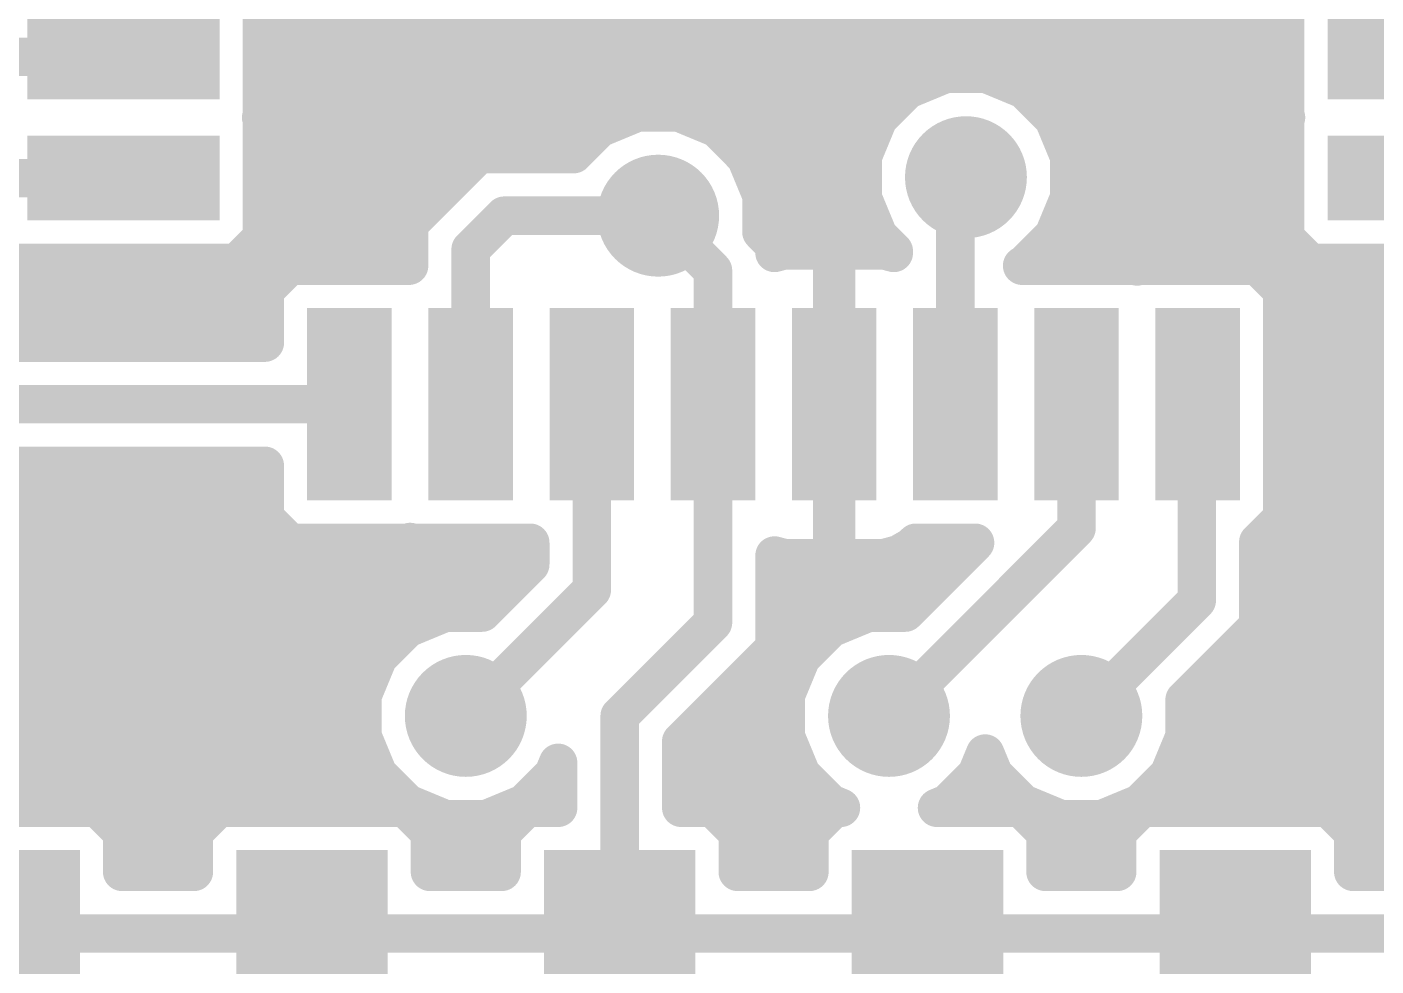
# Model space of a CAD drawing. Extents: x 0 to 38, y 0 to 44.4.
# Drawn here: x 18.18 to 27.09, y 15.37 to 21.57 of the extents above; entities that cross this region are included whole.
import ezdxf

# ---------------------------------------------------------------- set-up
doc = ezdxf.new("R2010")
doc.units = 0
doc.layers.add('1', color=22, linetype='CONTINUOUS')
doc.layers.add('18', color=82, linetype='CONTINUOUS')

# ---------------------------------------------------------------- blocks, each defined once
blk = doc.blocks.new('RECT')
blk.add_solid([(-0.5, -0.5), (0.5, -0.5), (-0.5, 0.5), (0.5, 0.5)])
blk = doc.blocks.new('ROUNDV')
at = {"const_width": 0.5}
blk.add_lwpolyline([(0, -0.25, 1), (0, 0.25, 1), (0, -0.25)], format="xyb", dxfattribs=at)

msp = doc.modelspace()

# ---------------------------------------------------------------- linework, layer by layer
at = {"layer": '1', "const_width": 0.254}
for points in [[(19.7358, 20.9729), (19.7358, 21.7631)], [(26.4922, 21.7631), (26.4922, 20.9729)], [(19.7358, 21.59), (26.4922, 21.59)], [(18.8214, 21.368), (17.304, 21.368)], [(19.7358, 21.336), (26.4922, 21.336)], [(24.2484, 21.2558), (23.9978, 21.152)], [(24.5196, 21.2558), (24.2484, 21.2558)], [(24.7702, 21.152), (24.5196, 21.2558)], [(19.7358, 21.082), (23.9278, 21.082)], [(23.9978, 21.152), (23.806, 20.9602)], [(24.962, 20.9602), (24.7702, 21.152)], [(24.8402, 21.082), (26.4922, 21.082)], [(22.2164, 21.0018), (21.9658, 20.898)], [(22.4876, 21.0018), (22.2164, 21.0018)], [(22.7382, 20.898), (22.4876, 21.0018)], [(19.7309, 20.968), (19.7358, 20.9729)], [(19.7358, 20.9631), (19.7309, 20.968)], [(19.7358, 20.1729), (19.7358, 20.9631)], [(21.9658, 20.898), (21.7942, 20.7264)], [(22.93, 20.7062), (22.7382, 20.898)], [(23.806, 20.9602), (23.7022, 20.7096)], [(25.0658, 20.7096), (24.962, 20.9602)], [(26.4922, 20.9729), (26.4971, 20.968)], [(26.4971, 20.968), (26.4922, 20.9631)], [(26.4922, 20.9631), (26.4922, 20.1729)], [(19.7358, 20.828), (21.8958, 20.828)], [(22.8082, 20.828), (23.7512, 20.828)], [(25.0168, 20.828), (26.4922, 20.828)], [(21.1677, 20.7264), (20.9296, 20.4883)], [(21.7942, 20.7264), (21.1677, 20.7264)], [(23.0338, 20.4556), (22.93, 20.7062)], [(23.7022, 20.7096), (23.7022, 20.4384)], [(25.0658, 20.4384), (25.0658, 20.7096)], [(18.8214, 20.568), (17.266, 20.568)], [(19.7358, 20.574), (21.0153, 20.574)], [(22.9848, 20.574), (23.7022, 20.574)], [(24.314, 20.504), (24.384, 20.574)], [(25.0658, 20.574), (26.4922, 20.574)], [(20.9296, 20.4883), (20.7076, 20.2663)], [(23.0338, 20.2129), (23.0338, 20.4556)], [(24.314, 19.0754), (24.314, 20.504)], [(23.7022, 20.4384), (23.806, 20.1878)], [(24.962, 20.1878), (25.0658, 20.4384)], [(19.7358, 20.32), (20.7613, 20.32)], [(21.114, 20.098), (21.336, 20.32)], [(21.336, 20.32), (22.352, 20.32)], [(22.714, 19.958), (22.352, 20.32)], [(23.0338, 20.32), (23.7512, 20.32)], [(25.0168, 20.32), (26.4922, 20.32)], [(20.7076, 20.2663), (20.7076, 19.9898)], [(23.1204, 20.1263), (23.0338, 20.2129)], [(23.806, 20.1878), (23.9076, 20.0862)], [(24.7702, 19.996), (24.962, 20.1878)], [(17.9183, 20.1616), (18.0707, 20.0092)], [(19.5721, 20.0092), (19.7358, 20.1729)], [(21.114, 19.0754), (21.114, 20.098)], [(23.1204, 20.0742), (23.1204, 20.1263)], [(23.1844, 20.0914), (23.1204, 20.0742)], [(23.5013, 20.0914), (23.1844, 20.0914)], [(23.5013, 19.0881), (23.5013, 20.0914)], [(23.8436, 20.0914), (23.5267, 20.0914)], [(23.5267, 20.0914), (23.5267, 19.0881)], [(23.9076, 20.0742), (23.8436, 20.0914)], [(26.4922, 20.1729), (26.6559, 20.0092)], [(18.0707, 20.0092), (19.5721, 20.0092)], [(19.6289, 20.066), (20.7076, 20.066)], [(23.5013, 20.066), (23.5267, 20.066)], [(23.9076, 20.0862), (23.9076, 20.0742)], [(24.8402, 20.066), (26.5991, 20.066)], [(26.6559, 20.0092), (28.0928, 20.0092)], [(19.9189, 19.9898), (19.7552, 19.8261)], [(20.7076, 19.9898), (19.9189, 19.9898)], [(22.714, 19.0754), (22.714, 19.958)], [(24.7552, 19.9898), (24.7702, 19.996)], [(25.5091, 19.9898), (24.7552, 19.9898)], [(25.514, 19.9849), (25.5091, 19.9898)], [(25.5189, 19.9898), (25.514, 19.9849)], [(26.3091, 19.9898), (25.5189, 19.9898)], [(26.4728, 19.8261), (26.3091, 19.9898)], [(19.7552, 19.8261), (19.7552, 19.4818)], [(26.4728, 18.3247), (26.4728, 19.8261)], [(17.0847, 19.812), (19.7552, 19.812)], [(23.5013, 19.812), (23.5267, 19.812)], [(26.4728, 19.812), (28.2458, 19.812)], [(16.8307, 19.558), (19.7552, 19.558)], [(23.5013, 19.558), (23.5267, 19.558)], [(26.4728, 19.558), (33.6296, 19.558)], [(19.7552, 19.4818), (16.7545, 19.4818)], [(23.5013, 19.304), (23.5267, 19.304)], [(26.4728, 19.304), (33.6296, 19.304)], [(20.314, 19.0754), (16.5354, 19.0754)], [(21.914, 19.0754), (21.914, 17.85)], [(22.714, 19.0754), (22.714, 17.634)], [(23.5267, 19.0881), (23.5013, 19.0881)], [(23.5013, 18.0594), (23.5013, 19.0627)], [(23.5013, 19.0627), (23.5267, 19.0627)], [(23.5013, 19.05), (23.5267, 19.05)], [(23.5267, 19.0627), (23.5267, 18.0594)], [(25.114, 19.0754), (25.114, 18.256)], [(25.914, 19.0754), (25.908, 19.0694)], [(25.908, 19.0694), (25.908, 17.78)], [(26.4728, 19.05), (33.6296, 19.05)], [(23.5013, 18.796), (23.5267, 18.796)], [(26.4728, 18.796), (33.6296, 18.796)], [(16.7037, 18.669), (19.7552, 18.669)], [(19.7552, 18.669), (19.7552, 18.3247)], [(16.5767, 18.542), (19.7552, 18.542)], [(23.5013, 18.542), (23.5267, 18.542)], [(26.4728, 18.542), (33.6296, 18.542)], [(19.7552, 18.3247), (19.9189, 18.161)], [(26.3144, 18.1663), (26.4728, 18.3247)], [(16.3227, 18.288), (19.7919, 18.288)], [(23.5013, 18.288), (23.5267, 18.288)], [(25.114, 18.256), (23.876, 17.018)], [(26.4361, 18.288), (33.6296, 18.288)], [(19.9189, 18.161), (20.7091, 18.161)], [(20.7091, 18.161), (20.714, 18.1659)], [(20.714, 18.1659), (20.7189, 18.161)], [(20.7189, 18.161), (21.5076, 18.161)], [(21.5076, 18.161), (21.5076, 18.0183)], [(23.9405, 18.0854), (24.0273, 18.1355)], [(24.4443, 18.161), (23.9831, 17.6998)], [(24.0273, 18.1355), (24.0528, 18.161)], [(24.0528, 18.161), (24.4443, 18.161)], [(26.3144, 17.6117), (26.3144, 18.1663)], [(23.1204, 17.4657), (23.1204, 18.0766)], [(23.1204, 18.0766), (23.1844, 18.0594)], [(23.1844, 18.0594), (23.5013, 18.0594)], [(23.5267, 18.0594), (23.8436, 18.0594)], [(23.8436, 18.0594), (23.9405, 18.0854)], [(16.0687, 18.034), (21.5076, 18.034)], [(21.5076, 18.0183), (21.1891, 17.6998)], [(23.1204, 18.034), (24.3173, 18.034)], [(26.3144, 18.034), (31.5159, 18.034)], [(15.8147, 17.78), (21.2693, 17.78)], [(21.914, 17.85), (21.082, 17.018)], [(23.1204, 17.78), (24.0633, 17.78)], [(25.908, 17.78), (25.146, 17.018)], [(26.3144, 17.78), (31.4846, 17.78)], [(20.9464, 17.6998), (20.6958, 17.596)], [(21.1891, 17.6998), (20.9464, 17.6998)], [(23.7404, 17.6998), (23.4898, 17.596)], [(23.9831, 17.6998), (23.7404, 17.6998)], [(22.098, 17.018), (22.714, 17.634)], [(25.8278, 17.1251), (26.3144, 17.6117)], [(15.5607, 17.526), (20.6258, 17.526)], [(20.6958, 17.596), (20.504, 17.4042)], [(23.1204, 17.526), (23.4198, 17.526)], [(23.4898, 17.596), (23.298, 17.4042)], [(26.2287, 17.526), (31.4846, 17.526)], [(22.8823, 17.2276), (23.1204, 17.4657)], [(20.504, 17.4042), (20.4002, 17.1536)], [(23.298, 17.4042), (23.1942, 17.1536)], [(15.3067, 17.272), (20.4492, 17.272)], [(22.9267, 17.272), (23.2432, 17.272)], [(25.9747, 17.272), (31.4846, 17.272)], [(20.4002, 17.1536), (20.4002, 16.8824)], [(22.5044, 16.8497), (22.8823, 17.2276)], [(23.1942, 17.1536), (23.1942, 16.8824)], [(25.8278, 16.8824), (25.8278, 17.1251)], [(15.0527, 17.018), (20.4002, 17.018)], [(22.098, 15.582), (22.098, 17.018)], [(22.6727, 17.018), (23.1942, 17.018)], [(25.8278, 17.018), (31.4846, 17.018)], [(20.4002, 16.8824), (20.504, 16.6318)], [(22.5044, 16.4114), (22.5044, 16.8497)], [(23.1942, 16.8824), (23.298, 16.6318)], [(25.724, 16.6318), (25.8278, 16.8824)], [(14.7987, 16.764), (20.4492, 16.764)], [(21.66, 16.6318), (21.6916, 16.7081)], [(21.6916, 16.7081), (21.6916, 16.4114)], [(22.5044, 16.764), (23.2432, 16.764)], [(24.454, 16.6318), (24.511, 16.7694)], [(24.5088, 16.764), (24.5132, 16.764)], [(24.511, 16.7694), (24.568, 16.6318)], [(25.7788, 16.764), (31.6419, 16.764)], [(20.504, 16.6318), (20.6958, 16.44)], [(21.4682, 16.44), (21.66, 16.6318)], [(23.298, 16.6318), (23.4898, 16.44)], [(24.2622, 16.44), (24.454, 16.6318)], [(24.568, 16.6318), (24.7598, 16.44)], [(25.5322, 16.44), (25.724, 16.6318)], [(14.5447, 16.51), (20.6258, 16.51)], [(20.6958, 16.44), (20.9464, 16.3362)], [(21.2176, 16.3362), (21.4682, 16.44)], [(21.5382, 16.51), (21.6916, 16.51)], [(22.5044, 16.51), (23.4198, 16.51)], [(23.4898, 16.44), (23.5588, 16.4114)], [(24.1932, 16.4114), (24.2622, 16.44)], [(24.3322, 16.51), (24.6898, 16.51)], [(24.7598, 16.44), (25.0104, 16.3362)], [(25.2816, 16.3362), (25.5322, 16.44)], [(25.6022, 16.51), (33.6296, 16.51)], [(18.6497, 16.4114), (17.4183, 16.4114)], [(18.8134, 16.2477), (18.6497, 16.4114)], [(19.4503, 16.4114), (19.2866, 16.2477)], [(20.6817, 16.4114), (19.4503, 16.4114)], [(20.8454, 16.2477), (20.6817, 16.4114)], [(21.4823, 16.4114), (21.3186, 16.2477)], [(21.6916, 16.4114), (21.4823, 16.4114)], [(22.7137, 16.4114), (22.5044, 16.4114)], [(22.8774, 16.2477), (22.7137, 16.4114)], [(23.5143, 16.4114), (23.3506, 16.2477)], [(23.5588, 16.4114), (23.5143, 16.4114)], [(24.7457, 16.4114), (24.1932, 16.4114)], [(24.9094, 16.2477), (24.7457, 16.4114)], [(25.5463, 16.4114), (25.3826, 16.2477)], [(26.7777, 16.4114), (25.5463, 16.4114)], [(26.9414, 16.2477), (26.7777, 16.4114)], [(20.9464, 16.3362), (21.2176, 16.3362)], [(25.0104, 16.3362), (25.2816, 16.3362)], [(18.8051, 16.256), (19.2949, 16.256)], [(18.8134, 15.9884), (18.8134, 16.2477)], [(19.2866, 16.2477), (19.2866, 15.9884)], [(20.8371, 16.256), (21.3269, 16.256)], [(20.8454, 15.9884), (20.8454, 16.2477)], [(21.3186, 16.2477), (21.3186, 15.9884)], [(22.8691, 16.256), (23.3589, 16.256)], [(22.8774, 15.9884), (22.8774, 16.2477)], [(23.3506, 16.2477), (23.3506, 15.9884)], [(24.9011, 16.256), (25.3909, 16.256)], [(24.9094, 15.9884), (24.9094, 16.2477)], [(25.3826, 16.2477), (25.3826, 15.9884)], [(26.9331, 16.256), (27.4229, 16.256)], [(26.9414, 15.9884), (26.9414, 16.2477)], [(18.8134, 16.002), (19.2866, 16.002)], [(20.8454, 16.002), (21.3186, 16.002)], [(22.8774, 16.002), (23.3506, 16.002)], [(24.9094, 16.002), (25.3826, 16.002)], [(26.9414, 16.002), (27.4146, 16.002)], [(19.2866, 15.9884), (18.8134, 15.9884)], [(21.3186, 15.9884), (20.8454, 15.9884)], [(23.3506, 15.9884), (22.8774, 15.9884)], [(25.3826, 15.9884), (24.9094, 15.9884)], [(27.4146, 15.9884), (26.9414, 15.9884)], [(18.034, 15.582), (20.066, 15.582)], [(20.066, 15.582), (22.098, 15.582)], [(22.098, 15.582), (24.13, 15.582)], [(24.13, 15.582), (26.162, 15.582)], [(26.162, 15.582), (28.194, 15.582)]]:
    msp.add_lwpolyline(points, dxfattribs=at)
at = {"layer": '1', "const_width": 0.127}
for points in [[(19.7358, 21.6535, 1), (19.7358, 21.5265)], [(26.4922, 21.5265, 1), (26.4922, 21.6535)], [(18.8214, 21.3045, 1), (18.8214, 21.4315)], [(19.7358, 21.3995, 1), (19.7358, 21.2725)], [(24.2484, 21.3193, 1), (24.2484, 21.1923)], [(24.2727, 21.1971, 1), (24.2241, 21.3145)], [(24.5439, 21.3145, 1), (24.4953, 21.1971)], [(24.5196, 21.1923, 1), (24.5196, 21.3193)], [(26.4922, 21.2725, 1), (26.4922, 21.3995)], [(19.7358, 21.1455, 1), (19.7358, 21.0185)], [(23.9278, 21.0185, 1), (23.9278, 21.1455)], [(23.9735, 21.2107, 1), (24.0221, 21.0933)], [(24.0427, 21.1071, 1), (23.9529, 21.1969)], [(24.8151, 21.1969, 1), (24.7253, 21.1071)], [(24.7459, 21.0933, 1), (24.7945, 21.2107)], [(24.8402, 21.1455, 1), (24.8402, 21.0185)], [(26.4922, 21.0185, 1), (26.4922, 21.1455)], [(22.2164, 21.0653, 1), (22.2164, 20.9383)], [(22.2407, 20.9431, 1), (22.1921, 21.0605)], [(22.5119, 21.0605, 1), (22.4633, 20.9431)], [(22.4876, 20.9383, 1), (22.4876, 21.0653)], [(19.7758, 21.0129, 1), (19.686, 20.9231)], [(19.686, 21.0129, 1), (19.7758, 20.9231)], [(19.7993, 20.9631, 1), (19.6723, 20.9631)], [(19.6723, 20.9729, 1), (19.7993, 20.9729)], [(19.7807, 20.9279, 1), (19.6909, 21.0178)], [(19.6909, 20.9182, 1), (19.7807, 21.008)], [(21.9415, 20.9567, 1), (21.9901, 20.8393)], [(22.0107, 20.8531, 1), (21.9209, 20.9429)], [(22.7831, 20.9429, 1), (22.6933, 20.8531)], [(22.7139, 20.8393, 1), (22.7625, 20.9567)], [(23.7611, 21.0051, 1), (23.8509, 20.9153)], [(23.8647, 20.9359, 1), (23.7473, 20.9845)], [(25.0207, 20.9845, 1), (24.9033, 20.9359)], [(24.9171, 20.9153, 1), (25.0069, 21.0051)], [(26.5371, 21.0178, 1), (26.4473, 20.928)], [(26.5557, 20.9631, 1), (26.4287, 20.9631)], [(26.4473, 21.008, 1), (26.5371, 20.9182)], [(26.4287, 20.9729, 1), (26.5557, 20.9729)], [(26.542, 20.9231, 1), (26.4522, 21.0129)], [(26.4522, 20.9231, 1), (26.542, 21.0129)], [(19.7358, 20.8915, 1), (19.7358, 20.7645)], [(21.8958, 20.7645, 1), (21.8958, 20.8915)], [(22.8082, 20.8915, 1), (22.8082, 20.7645)], [(23.7512, 20.7645, 1), (23.7512, 20.8915)], [(25.0168, 20.8915, 1), (25.0168, 20.7645)], [(26.4922, 20.7645, 1), (26.4922, 20.8915)], [(21.1677, 20.7899, 1), (21.1677, 20.6629)], [(21.2126, 20.6815, 1), (21.1228, 20.7713)], [(21.7942, 20.6629, 1), (21.7942, 20.7899)], [(21.7493, 20.7713, 1), (21.8391, 20.6815)], [(22.9887, 20.7305, 1), (22.8713, 20.6819)], [(22.8851, 20.6613, 1), (22.9749, 20.7511)], [(23.7657, 20.7096, 1), (23.6387, 20.7096)], [(23.6435, 20.7339, 1), (23.7609, 20.6853)], [(25.1293, 20.7096, 1), (25.0023, 20.7096)], [(25.0071, 20.6853, 1), (25.1245, 20.7339)], [(18.8214, 20.5045, 1), (18.8214, 20.6315)], [(19.7358, 20.6375, 1), (19.7358, 20.5105)], [(21.0153, 20.5105, 1), (21.0153, 20.6375)], [(22.9848, 20.6375, 1), (22.9848, 20.5105)], [(23.7022, 20.5105, 1), (23.7022, 20.6375)], [(24.4289, 20.5291, 1), (24.3391, 20.6189)], [(25.0658, 20.6375, 1), (25.0658, 20.5105)], [(26.4922, 20.5105, 1), (26.4922, 20.6375)], [(20.8847, 20.5332, 1), (20.9745, 20.4434)], [(20.9745, 20.4434, 1), (20.8847, 20.5332)], [(23.0973, 20.4556, 1), (22.9703, 20.4556)], [(24.3775, 20.504, 1), (24.2505, 20.504)], [(24.2691, 20.5489, 1), (24.3589, 20.4591)], [(22.9751, 20.4313, 1), (23.0925, 20.4799)], [(23.7609, 20.4627, 1), (23.6435, 20.4141)], [(23.6387, 20.4384, 1), (23.7657, 20.4384)], [(25.0023, 20.4384, 1), (25.1293, 20.4384)], [(25.1245, 20.4141, 1), (25.0071, 20.4627)], [(19.7358, 20.3835, 1), (19.7358, 20.2565)], [(20.7613, 20.2565, 1), (20.7613, 20.3835)], [(21.336, 20.3835, 1), (21.336, 20.2565)], [(21.3809, 20.2751, 1), (21.2911, 20.3649)], [(22.3969, 20.3649, 1), (22.3071, 20.2751)], [(22.352, 20.2565, 1), (22.352, 20.3835)], [(23.0338, 20.3835, 1), (23.0338, 20.2565)], [(23.7512, 20.2565, 1), (23.7512, 20.3835)], [(25.0168, 20.3835, 1), (25.0168, 20.2565)], [(26.4922, 20.2565, 1), (26.4922, 20.3835)], [(20.7711, 20.2663, 1), (20.6441, 20.2663)], [(20.6627, 20.3112, 1), (20.7525, 20.2214)], [(23.0787, 20.2578, 1), (22.9889, 20.168)], [(23.8509, 20.2327, 1), (23.7611, 20.1429)], [(25.0069, 20.1429, 1), (24.9171, 20.2327)], [(19.6723, 20.1729, 1), (19.7993, 20.1729)], [(19.7807, 20.128, 1), (19.6909, 20.2178)], [(21.1775, 20.098, 1), (21.0505, 20.098)], [(22.9703, 20.2129, 1), (23.0973, 20.2129)], [(23.1839, 20.1263, 1), (23.0569, 20.1263)], [(23.0755, 20.0814, 1), (23.1653, 20.1712)], [(23.1844, 20.1549, 1), (23.1844, 20.0279)], [(23.2009, 20.0301, 1), (23.168, 20.1527)], [(23.5648, 20.0914, 1), (23.4378, 20.0914)], [(23.5267, 20.1549, 1), (23.5267, 20.0279)], [(23.5902, 20.0914, 1), (23.4632, 20.0914)], [(23.5013, 20.0279, 1), (23.5013, 20.1549)], [(23.7473, 20.1635, 1), (23.8647, 20.2121)], [(23.86, 20.1527, 1), (23.8271, 20.0301)], [(23.8436, 20.0279, 1), (23.8436, 20.1549)], [(24.9033, 20.2121, 1), (25.0207, 20.1635)], [(26.5371, 20.2178, 1), (26.4473, 20.128)], [(26.4287, 20.1729, 1), (26.5557, 20.1729)], [(19.6289, 20.1295, 1), (19.6289, 20.0025)], [(19.5721, 19.9457, 1), (19.5721, 20.0727)], [(20.7076, 20.0025, 1), (20.7076, 20.1295)], [(21.0691, 20.1429, 1), (21.1589, 20.0531)], [(23.104, 20.1356, 1), (23.1368, 20.0129)], [(23.0569, 20.0742, 1), (23.1839, 20.0742)], [(23.5013, 20.1295, 1), (23.5013, 20.0025)], [(23.5267, 20.0025, 1), (23.5267, 20.1295)], [(23.9711, 20.0862, 1), (23.8441, 20.0862)], [(23.8441, 20.0742, 1), (23.9711, 20.0742)], [(23.8627, 20.0413, 1), (23.9525, 20.1311)], [(23.8912, 20.0129, 1), (23.924, 20.1356)], [(24.8402, 20.1295, 1), (24.8402, 20.0025)], [(26.6559, 20.0727, 1), (26.6559, 19.9457)], [(26.5991, 20.0025, 1), (26.5991, 20.1295)], [(18.0258, 19.9643, 1), (18.1156, 20.0541)], [(19.5272, 20.0541, 1), (19.617, 19.9643)], [(19.9189, 20.0533, 1), (19.9189, 19.9263)], [(19.9638, 19.9449, 1), (19.874, 20.0347)], [(20.6441, 19.9898, 1), (20.7711, 19.9898)], [(20.7076, 19.9263, 1), (20.7076, 20.0533)], [(22.7775, 19.958, 1), (22.6505, 19.958)], [(22.6691, 19.9131, 1), (22.7589, 20.0029)], [(24.7552, 20.0533, 1), (24.7552, 19.9263)], [(24.7309, 20.0485, 1), (24.7795, 19.9311)], [(24.7253, 20.0409, 1), (24.8151, 19.9511)], [(24.7945, 19.9373, 1), (24.7459, 20.0547)], [(25.554, 20.0347, 1), (25.4642, 19.9449)], [(25.4691, 20.0298, 1), (25.5589, 19.94)], [(25.5189, 20.0533, 1), (25.5189, 19.9263)], [(25.4691, 19.94, 1), (25.5589, 20.0298)], [(25.5638, 19.9449, 1), (25.474, 20.0347)], [(25.5091, 19.9263, 1), (25.5091, 20.0533)], [(26.354, 20.0347, 1), (26.2642, 19.9449)], [(26.3091, 19.9263, 1), (26.3091, 20.0533)], [(26.611, 19.9643, 1), (26.7008, 20.0541)], [(19.8187, 19.8261, 1), (19.6917, 19.8261)], [(26.5363, 19.8261, 1), (26.4093, 19.8261)], [(19.7103, 19.871, 1), (19.8001, 19.7812)], [(19.7552, 19.7485, 1), (19.7552, 19.8755)], [(23.5013, 19.8755, 1), (23.5013, 19.7485)], [(23.5267, 19.7485, 1), (23.5267, 19.8755)], [(26.4728, 19.8755, 1), (26.4728, 19.7485)], [(26.4279, 19.7812, 1), (26.5177, 19.871)], [(19.7552, 19.4945, 1), (19.7552, 19.6215)], [(23.5013, 19.6215, 1), (23.5013, 19.4945)], [(23.5267, 19.4945, 1), (23.5267, 19.6215)], [(26.4728, 19.6215, 1), (26.4728, 19.4945)], [(19.7552, 19.4183, 1), (19.7552, 19.5453)], [(19.6917, 19.4818, 1), (19.8187, 19.4818)], [(23.5013, 19.3675, 1), (23.5013, 19.2405)], [(23.5267, 19.2405, 1), (23.5267, 19.3675)], [(26.4728, 19.3675, 1), (26.4728, 19.2405)], [(20.314, 19.0119, 1), (20.314, 19.1389)], [(21.9775, 19.0754, 1), (21.8505, 19.0754)], [(22.7775, 19.0754, 1), (22.6505, 19.0754)], [(23.5013, 19.1516, 1), (23.5013, 19.0246)], [(23.5648, 19.0627, 1), (23.4378, 19.0627)], [(23.5013, 19.1262, 1), (23.5013, 18.9992)], [(23.5013, 19.1135, 1), (23.5013, 18.9865)], [(23.4378, 19.0881, 1), (23.5648, 19.0881)], [(23.5902, 19.0627, 1), (23.4632, 19.0627)], [(23.4632, 19.0881, 1), (23.5902, 19.0881)], [(23.5267, 19.0246, 1), (23.5267, 19.1516)], [(23.5267, 18.9992, 1), (23.5267, 19.1262)], [(23.5267, 18.9865, 1), (23.5267, 19.1135)], [(25.1775, 19.0754, 1), (25.0505, 19.0754)], [(25.9715, 19.0694, 1), (25.8445, 19.0694)], [(25.8631, 19.1143, 1), (25.9529, 19.0245)], [(25.9589, 19.0305, 1), (25.8691, 19.1203)], [(26.4728, 19.1135, 1), (26.4728, 18.9865)], [(21.0505, 19.0754, 1), (21.1775, 19.0754)], [(22.6505, 19.0754, 1), (22.7775, 19.0754)], [(24.2505, 19.0754, 1), (24.3775, 19.0754)], [(23.5013, 18.8595, 1), (23.5013, 18.7325)], [(23.5267, 18.7325, 1), (23.5267, 18.8595)], [(26.4728, 18.8595, 1), (26.4728, 18.7325)], [(19.8187, 18.669, 1), (19.6917, 18.669)], [(19.7552, 18.6055, 1), (19.7552, 18.7325)], [(19.7552, 18.4785, 1), (19.7552, 18.6055)], [(23.5013, 18.6055, 1), (23.5013, 18.4785)], [(23.5267, 18.4785, 1), (23.5267, 18.6055)], [(26.4728, 18.6055, 1), (26.4728, 18.4785)], [(19.8001, 18.3696, 1), (19.7103, 18.2798)], [(26.5177, 18.2798, 1), (26.4279, 18.3696)], [(19.6917, 18.3247, 1), (19.8187, 18.3247)], [(19.7919, 18.2245, 1), (19.7919, 18.3515)], [(23.5013, 18.3515, 1), (23.5013, 18.2245)], [(23.5267, 18.2245, 1), (23.5267, 18.3515)], [(25.1589, 18.2111, 1), (25.0691, 18.3009)], [(26.4361, 18.3515, 1), (26.4361, 18.2245)], [(26.4093, 18.3247, 1), (26.5363, 18.3247)], [(19.9189, 18.2245, 1), (19.9189, 18.0975)], [(19.874, 18.1161, 1), (19.9638, 18.2059)], [(20.6642, 18.2059, 1), (20.754, 18.1161)], [(20.7589, 18.2108, 1), (20.6691, 18.121)], [(20.7189, 18.2245, 1), (20.7189, 18.0975)], [(20.7589, 18.121, 1), (20.6691, 18.2108)], [(20.674, 18.1161, 1), (20.7638, 18.2059)], [(20.7091, 18.0975, 1), (20.7091, 18.2245)], [(21.5711, 18.161, 1), (21.4441, 18.161)], [(21.5076, 18.0975, 1), (21.5076, 18.2245)], [(24.0528, 18.2245, 1), (24.0528, 18.0975)], [(24.0591, 18.0805, 1), (23.9956, 18.1905)], [(24.0977, 18.1161, 1), (24.0079, 18.2059)], [(24.4892, 18.1161, 1), (24.3994, 18.2059)], [(24.4443, 18.0975, 1), (24.4443, 18.2245)], [(25.0505, 18.256, 1), (25.1775, 18.256)], [(26.3779, 18.1663, 1), (26.2509, 18.1663)], [(26.2695, 18.2112, 1), (26.3593, 18.1214)], [(23.1839, 18.0766, 1), (23.0569, 18.0766)], [(23.1368, 18.1379, 1), (23.104, 18.0152)], [(23.1844, 18.1229, 1), (23.1844, 17.9959)], [(23.168, 17.9981, 1), (23.2009, 18.1207)], [(23.5267, 18.1229, 1), (23.5267, 17.9959)], [(23.5013, 17.9959, 1), (23.5013, 18.1229)], [(23.8271, 18.1207, 1), (23.86, 17.9981)], [(23.8436, 17.9959, 1), (23.8436, 18.1229)], [(23.9087, 18.1404, 1), (23.9722, 18.0304)], [(23.9569, 18.024, 1), (23.924, 18.1467)], [(23.9824, 18.1804, 1), (24.0722, 18.0906)], [(21.4441, 18.0183, 1), (21.5711, 18.0183)], [(21.5525, 17.9734, 1), (21.4627, 18.0632)], [(21.5076, 17.9705, 1), (21.5076, 18.0975)], [(23.1204, 18.0975, 1), (23.1204, 17.9705)], [(23.4378, 18.0594, 1), (23.5648, 18.0594)], [(23.4632, 18.0594, 1), (23.5902, 18.0594)], [(24.3173, 17.9705, 1), (24.3173, 18.0975)], [(26.3144, 18.0975, 1), (26.3144, 17.9705)], [(21.2693, 17.7165, 1), (21.2693, 17.8435)], [(21.8505, 17.85, 1), (21.9775, 17.85)], [(21.9589, 17.8051, 1), (21.8691, 17.8949)], [(23.1204, 17.8435, 1), (23.1204, 17.7165)], [(24.0633, 17.7165, 1), (24.0633, 17.8435)], [(25.9529, 17.7351, 1), (25.8631, 17.8249)], [(26.3144, 17.8435, 1), (26.3144, 17.7165)], [(20.9464, 17.7633, 1), (20.9464, 17.6363)], [(20.9707, 17.6411, 1), (20.9221, 17.7585)], [(21.1891, 17.6363, 1), (21.1891, 17.7633)], [(23.7404, 17.7633, 1), (23.7404, 17.6363)], [(23.7647, 17.6411, 1), (23.7161, 17.7585)], [(23.9831, 17.6363, 1), (23.9831, 17.7633)], [(25.8445, 17.78, 1), (25.9715, 17.78)], [(21.1442, 17.7447, 1), (21.234, 17.6549)], [(22.7589, 17.5891, 1), (22.6691, 17.6789)], [(23.9382, 17.7447, 1), (24.028, 17.6549)], [(26.3593, 17.5668, 1), (26.2695, 17.6566)], [(20.6258, 17.4625, 1), (20.6258, 17.5895)], [(20.6715, 17.6547, 1), (20.7201, 17.5373)], [(20.7407, 17.5511, 1), (20.6509, 17.6409)], [(22.6505, 17.634, 1), (22.7775, 17.634)], [(23.1204, 17.5895, 1), (23.1204, 17.4625)], [(23.4198, 17.4625, 1), (23.4198, 17.5895)], [(23.4655, 17.6547, 1), (23.5141, 17.5373)], [(23.5347, 17.5511, 1), (23.4449, 17.6409)], [(26.2287, 17.5895, 1), (26.2287, 17.4625)], [(26.2509, 17.6117, 1), (26.3779, 17.6117)], [(23.1653, 17.4208, 1), (23.0755, 17.5106)], [(20.4591, 17.4491, 1), (20.5489, 17.3593)], [(20.5627, 17.3799, 1), (20.4453, 17.4285)], [(23.0569, 17.4657, 1), (23.1839, 17.4657)], [(23.2531, 17.4491, 1), (23.3429, 17.3593)], [(23.3567, 17.3799, 1), (23.2393, 17.4285)], [(20.4492, 17.2085, 1), (20.4492, 17.3355)], [(22.9267, 17.3355, 1), (22.9267, 17.2085)], [(23.2432, 17.2085, 1), (23.2432, 17.3355)], [(25.9747, 17.3355, 1), (25.9747, 17.2085)], [(20.4637, 17.1536, 1), (20.3367, 17.1536)], [(22.8374, 17.2725, 1), (22.9272, 17.1827)], [(22.9272, 17.1827, 1), (22.8374, 17.2725)], [(23.2577, 17.1536, 1), (23.1307, 17.1536)], [(20.3415, 17.1779, 1), (20.4589, 17.1293)], [(23.1355, 17.1779, 1), (23.2529, 17.1293)], [(25.8913, 17.1251, 1), (25.7643, 17.1251)], [(25.7829, 17.17, 1), (25.8727, 17.0802)], [(20.4002, 16.9545, 1), (20.4002, 17.0815)], [(21.0371, 17.0629, 1), (21.1269, 16.9731)], [(22.1615, 17.018, 1), (22.0345, 17.018)], [(22.0531, 17.0629, 1), (22.1429, 16.9731)], [(22.6727, 17.0815, 1), (22.6727, 16.9545)], [(23.1942, 16.9545, 1), (23.1942, 17.0815)], [(23.8311, 17.0629, 1), (23.9209, 16.9731)], [(25.1011, 17.0629, 1), (25.1909, 16.9731)], [(25.8278, 17.0815, 1), (25.8278, 16.9545)], [(20.4589, 16.9067, 1), (20.3415, 16.8581)], [(20.3367, 16.8824, 1), (20.4637, 16.8824)], [(22.5679, 16.8497, 1), (22.4409, 16.8497)], [(22.4595, 16.8946, 1), (22.5493, 16.8048)], [(23.2529, 16.9067, 1), (23.1355, 16.8581)], [(23.1307, 16.8824, 1), (23.2577, 16.8824)], [(25.7643, 16.8824, 1), (25.8913, 16.8824)], [(25.8865, 16.8581, 1), (25.7691, 16.9067)], [(20.4492, 16.7005, 1), (20.4492, 16.8275)], [(21.7551, 16.7081, 1), (21.6281, 16.7081)], [(21.7503, 16.6838, 1), (21.6329, 16.7324)], [(22.5044, 16.8275, 1), (22.5044, 16.7005)], [(23.2432, 16.7005, 1), (23.2432, 16.8275)], [(24.5088, 16.8275, 1), (24.5088, 16.7005)], [(24.5697, 16.7937, 1), (24.4523, 16.7451)], [(24.5697, 16.7451, 1), (24.4523, 16.7937)], [(24.5132, 16.7005, 1), (24.5132, 16.8275)], [(25.7788, 16.8275, 1), (25.7788, 16.7005)], [(20.5489, 16.6767, 1), (20.4591, 16.5869)], [(21.7049, 16.5869, 1), (21.6151, 16.6767)], [(23.3429, 16.6767, 1), (23.2531, 16.5869)], [(24.4989, 16.5869, 1), (24.4091, 16.6767)], [(24.6129, 16.6767, 1), (24.5231, 16.5869)], [(25.7689, 16.5869, 1), (25.6791, 16.6767)], [(20.4453, 16.6075, 1), (20.5627, 16.6561)], [(21.6013, 16.6561, 1), (21.7187, 16.6075)], [(23.2393, 16.6075, 1), (23.3567, 16.6561)], [(24.3953, 16.6561, 1), (24.5127, 16.6075)], [(24.5093, 16.6075, 1), (24.6267, 16.6561)], [(25.6653, 16.6561, 1), (25.7827, 16.6075)], [(20.6258, 16.4465, 1), (20.6258, 16.5735)], [(20.7201, 16.4987, 1), (20.6715, 16.3813)], [(21.4925, 16.3813, 1), (21.4439, 16.4987)], [(21.5382, 16.5735, 1), (21.5382, 16.4465)], [(21.6916, 16.4465, 1), (21.6916, 16.5735)], [(22.5044, 16.5735, 1), (22.5044, 16.4465)], [(23.4198, 16.4465, 1), (23.4198, 16.5735)], [(23.5141, 16.4987, 1), (23.4655, 16.3813)], [(24.2865, 16.3813, 1), (24.2379, 16.4987)], [(24.3322, 16.5735, 1), (24.3322, 16.4465)], [(24.6898, 16.4465, 1), (24.6898, 16.5735)], [(24.7841, 16.4987, 1), (24.7355, 16.3813)], [(25.5565, 16.3813, 1), (25.5079, 16.4987)], [(25.6022, 16.5735, 1), (25.6022, 16.4465)], [(18.6946, 16.4563, 1), (18.6048, 16.3665)], [(18.6497, 16.3479, 1), (18.6497, 16.4749)], [(19.4503, 16.4749, 1), (19.4503, 16.3479)], [(19.4952, 16.3665, 1), (19.4054, 16.4563)], [(20.7266, 16.4563, 1), (20.6368, 16.3665)], [(20.6509, 16.3951, 1), (20.7407, 16.4849)], [(20.6817, 16.3479, 1), (20.6817, 16.4749)], [(21.4233, 16.4849, 1), (21.5131, 16.3951)], [(21.4823, 16.4749, 1), (21.4823, 16.3479)], [(21.5272, 16.3665, 1), (21.4374, 16.4563)], [(21.6916, 16.3479, 1), (21.6916, 16.4749)], [(22.5044, 16.4749, 1), (22.5044, 16.3479)], [(22.7586, 16.4563, 1), (22.6688, 16.3665)], [(22.7137, 16.3479, 1), (22.7137, 16.4749)], [(23.4449, 16.3951, 1), (23.5347, 16.4849)], [(23.5143, 16.4749, 1), (23.5143, 16.3479)], [(23.5592, 16.3665, 1), (23.4694, 16.4563)], [(23.5345, 16.3527, 1), (23.5831, 16.4701)], [(23.5588, 16.3479, 1), (23.5588, 16.4749)], [(24.1932, 16.4749, 1), (24.1932, 16.3479)], [(24.1689, 16.4701, 1), (24.2175, 16.3527)], [(24.2173, 16.4849, 1), (24.3071, 16.3951)], [(24.7906, 16.4563, 1), (24.7008, 16.3665)], [(24.7149, 16.3951, 1), (24.8047, 16.4849)], [(24.7457, 16.3479, 1), (24.7457, 16.4749)], [(25.4873, 16.4849, 1), (25.5771, 16.3951)], [(25.5463, 16.4749, 1), (25.5463, 16.3479)], [(25.5912, 16.3665, 1), (25.5014, 16.4563)], [(26.8226, 16.4563, 1), (26.7328, 16.3665)], [(26.7777, 16.3479, 1), (26.7777, 16.4749)], [(20.9464, 16.3997, 1), (20.9464, 16.2727)], [(20.9221, 16.2775, 1), (20.9707, 16.3949)], [(21.1933, 16.3949, 1), (21.2419, 16.2775)], [(21.2176, 16.2727, 1), (21.2176, 16.3997)], [(21.6281, 16.4114, 1), (21.7551, 16.4114)], [(22.4409, 16.4114, 1), (22.5679, 16.4114)], [(25.0104, 16.3997, 1), (25.0104, 16.2727)], [(24.9861, 16.2775, 1), (25.0347, 16.3949)], [(25.2573, 16.3949, 1), (25.3059, 16.2775)], [(25.2816, 16.2727, 1), (25.2816, 16.3997)], [(18.8051, 16.3195, 1), (18.8051, 16.1925)], [(18.8769, 16.2477, 1), (18.7499, 16.2477)], [(18.7685, 16.2028, 1), (18.8583, 16.2926)], [(19.3501, 16.2477, 1), (19.2231, 16.2477)], [(19.2417, 16.2926, 1), (19.3315, 16.2028)], [(19.2949, 16.1925, 1), (19.2949, 16.3195)], [(20.8371, 16.3195, 1), (20.8371, 16.1925)], [(20.9089, 16.2477, 1), (20.7819, 16.2477)], [(20.8005, 16.2028, 1), (20.8903, 16.2926)], [(21.3821, 16.2477, 1), (21.2551, 16.2477)], [(21.2737, 16.2926, 1), (21.3635, 16.2028)], [(21.3269, 16.1925, 1), (21.3269, 16.3195)], [(22.8691, 16.3195, 1), (22.8691, 16.1925)], [(22.9409, 16.2477, 1), (22.8139, 16.2477)], [(22.8325, 16.2028, 1), (22.9223, 16.2926)], [(23.4141, 16.2477, 1), (23.2871, 16.2477)], [(23.3057, 16.2926, 1), (23.3955, 16.2028)], [(23.3589, 16.1925, 1), (23.3589, 16.3195)], [(24.9011, 16.3195, 1), (24.9011, 16.1925)], [(24.9729, 16.2477, 1), (24.8459, 16.2477)], [(24.8645, 16.2028, 1), (24.9543, 16.2926)], [(25.4461, 16.2477, 1), (25.3191, 16.2477)], [(25.3377, 16.2926, 1), (25.4275, 16.2028)], [(25.3909, 16.1925, 1), (25.3909, 16.3195)], [(26.9331, 16.3195, 1), (26.9331, 16.1925)], [(27.0049, 16.2477, 1), (26.8779, 16.2477)], [(26.8965, 16.2028, 1), (26.9863, 16.2926)], [(18.8134, 16.0655, 1), (18.8134, 15.9385)], [(19.2866, 15.9385, 1), (19.2866, 16.0655)], [(20.8454, 16.0655, 1), (20.8454, 15.9385)], [(21.3186, 15.9385, 1), (21.3186, 16.0655)], [(22.8774, 16.0655, 1), (22.8774, 15.9385)], [(23.3506, 15.9385, 1), (23.3506, 16.0655)], [(24.9094, 16.0655, 1), (24.9094, 15.9385)], [(25.3826, 15.9385, 1), (25.3826, 16.0655)], [(26.9414, 16.0655, 1), (26.9414, 15.9385)], [(18.8134, 16.0519, 1), (18.8134, 15.9249)], [(18.7499, 15.9884, 1), (18.8769, 15.9884)], [(19.2231, 15.9884, 1), (19.3501, 15.9884)], [(19.2866, 15.9249, 1), (19.2866, 16.0519)], [(20.8454, 16.0519, 1), (20.8454, 15.9249)], [(20.7819, 15.9884, 1), (20.9089, 15.9884)], [(21.2551, 15.9884, 1), (21.3821, 15.9884)], [(21.3186, 15.9249, 1), (21.3186, 16.0519)], [(22.8774, 16.0519, 1), (22.8774, 15.9249)], [(22.8139, 15.9884, 1), (22.9409, 15.9884)], [(23.2871, 15.9884, 1), (23.4141, 15.9884)], [(23.3506, 15.9249, 1), (23.3506, 16.0519)], [(24.9094, 16.0519, 1), (24.9094, 15.9249)], [(24.8459, 15.9884, 1), (24.9729, 15.9884)], [(25.3191, 15.9884, 1), (25.4461, 15.9884)], [(25.3826, 15.9249, 1), (25.3826, 16.0519)], [(26.9414, 16.0519, 1), (26.9414, 15.9249)], [(26.8779, 15.9884, 1), (27.0049, 15.9884)], [(20.066, 15.6455, 1), (20.066, 15.5185)], [(20.066, 15.5185, 1), (20.066, 15.6455)], [(22.098, 15.6455, 1), (22.098, 15.5185)], [(22.098, 15.5185, 1), (22.098, 15.6455)], [(24.13, 15.6455, 1), (24.13, 15.5185)], [(24.13, 15.5185, 1), (24.13, 15.6455)], [(26.162, 15.6455, 1), (26.162, 15.5185)], [(26.162, 15.5185, 1), (26.162, 15.6455)], [(22.0345, 15.582, 1), (22.1615, 15.582)]]:
    msp.add_lwpolyline(points, format="xyb", dxfattribs=at)

# ---------------------------------------------------------------- block references
at = {"layer": '1', "rotation": 270}
for p, xscale, yscale in [((18.8214, 21.368), 0.5588, 1.27), ((27.4066, 21.368), 0.5588, 1.27), ((18.8214, 20.568), 0.5588, 1.27), ((27.4066, 20.568), 0.5588, 1.27), ((20.314, 19.0754), 1.27, 0.5588), ((21.114, 19.0754), 1.27, 0.5588), ((21.914, 19.0754), 1.27, 0.5588), ((22.714, 19.0754), 1.27, 0.5588), ((23.514, 19.0754), 1.27, 0.5588), ((24.314, 19.0754), 1.27, 0.5588), ((25.114, 19.0754), 1.27, 0.5588), ((25.914, 19.0754), 1.27, 0.5588)]:
    msp.add_blockref('RECT', p, dxfattribs=dict(at, xscale=xscale, yscale=yscale))
at = {"layer": '1', "xscale": 1.1, "rotation": 270}
for p in [(18.034, 15.582), (20.066, 15.582), (22.098, 15.582), (24.13, 15.582), (26.162, 15.582)]:
    msp.add_blockref('RECT', p, dxfattribs=at)
at = {"layer": '18', "xscale": 0.8048, "yscale": 0.8048}
for p in [(24.384, 20.574), (22.352, 20.32), (21.082, 17.018), (23.876, 17.018), (25.146, 17.018)]:
    msp.add_blockref('ROUNDV', p, dxfattribs=at)

doc.saveas('drawing.dxf')
